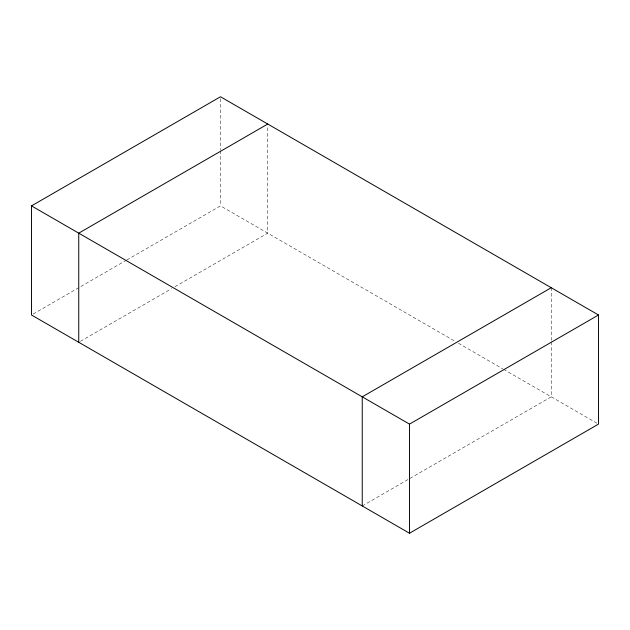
<?xml version="1.0" encoding="UTF-8"?>
<svg xmlns="http://www.w3.org/2000/svg" width="630" height="630" viewBox="0 0 630 630"><rect width="100%" height="100%" fill="white"/><g stroke="black" fill="none" stroke-linecap="round" stroke-linejoin="round"><path stroke-width="0.47" stroke-dasharray="3.15 2.36" d="M33.201 314.016L126 260.442M126.851 259.954L220.5 205.884L455.049 341.295M80.451 341.295L171.549 288.705M174.951 286.737L267.75 233.163L267.75 126.008M362.25 505.961L551.25 396.837L551.25 341.791M458.451 343.263L502.724 368.826M503.575 369.314L596.815 423.147M551.25 287.721L551.25 340.806M220.5 98.729L220.5 149.845M220.5 150.83L220.5 205.884"/><path stroke-width="0.94" d="M31.5 205.884L220.5 96.76L598.5 315L598.5 424.116L409.5 533.24L31.5 315L31.5 205.884L409.5 424.116L598.5 315M267.75 124.039L78.75 233.163L78.75 342.279M551.25 287.721L362.25 396.837L362.25 505.961M409.5 424.116L409.5 533.24"/></g></svg>
